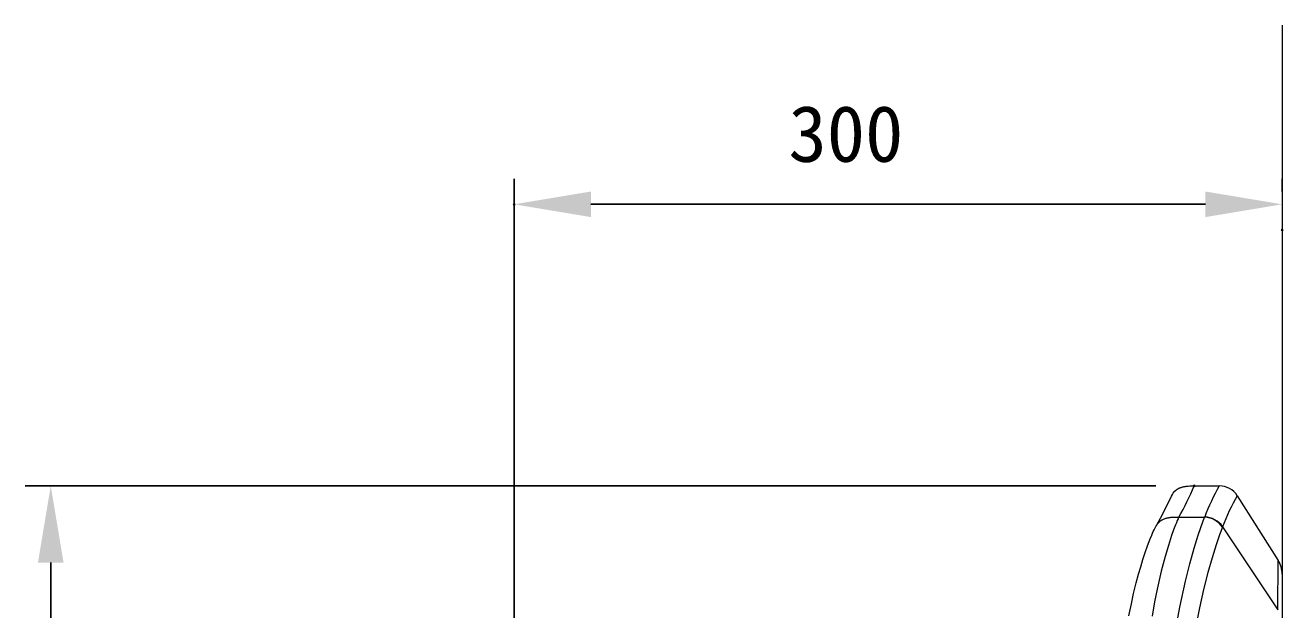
# Model space of a CAD drawing. Units: millimetres, scale not verified. Extents: x -203 to 203, y -143 to 143.
# Drawn here: x -162.1 to -112.97, y -1.84 to 21 of the extents above; entities that cross this region are included whole.
import ezdxf
from ezdxf.enums import TextEntityAlignment as Align

# ---------------------------------------------------------------- set-up
doc = ezdxf.new("R2010")
doc.units = ezdxf.units.MM
doc.header["$LTSCALE"] = 0.25
doc.header["$PDMODE"] = 32
doc.header["$PDSIZE"] = 0.05
for name, color, linetype, lineweight in [('0-1_DIMENSION_LINES$02_DIMENSI', 1, 'Continuous', 25), ('0-8_DIMENSION_LINES$03_LINES', 7, 'Continuous', 18), ('0-A_DIMENSION_LINES$04_SUB_LIN', 4, 'Continuous', 18)]:
    doc.layers.add(name, color=color, linetype=linetype, lineweight=lineweight)
doc.layers.add('0-2_DEFPOINTS', color=7, linetype='Continuous')
doc.styles.add('ＭＳ ゴシック', font='')
doc.styles.get('ＭＳ ゴシック').set_extended_font_data('MS Gothic')

# ---------------------------------------------------------------- blocks, each defined once
blk = doc.blocks.new('D40')
at = {"layer": '0-1_DIMENSION_LINES$02_DIMENSI', "color": 7}
for p, q in [((66.9999, 127.3854), (66.9999, 163.5)), ((97, 163), (97, 163.5)), ((94.0002, 162.5), (69.9997, 162.5))]:
    blk.add_line(p, q, dxfattribs=at)
for points in [[(69.9997, 163), (69.9997, 162), (66.9999, 162.5)], [(94.0002, 162), (94.0002, 163), (97, 162.5)]]:
    blk.add_solid(points, dxfattribs=at)
at = {"layer": '0-2_DEFPOINTS'}
for p in [(66.9999, 162.5), (97, 161.5), (66.9999, 125.8854)]:
    blk.add_point(p, dxfattribs=at)
at = {"layer": '0-1_DIMENSION_LINES$02_DIMENSI', "color": 7, "style": 'ＭＳ ゴシック'}
blk.add_text('300', height=2.199, dxfattribs=at).set_placement((77.7142, 163.5), align=Align.BOTTOM_LEFT)
blk = doc.blocks.new('D42')
at = {"layer": '0-1_DIMENSION_LINES$02_DIMENSI', "color": 7}
for p, q in [((92.0636, 151.5), (47.9, 151.5)), ((48.9, 148.5002), (48.9, 57.4998))]:
    blk.add_line(p, q, dxfattribs=at)
blk.add_solid([(49.4, 148.5002), (48.4, 148.5002), (48.9, 151.5)], dxfattribs=at)
at = {"layer": '0-2_DEFPOINTS'}
blk.add_point((93.5636, 151.5), dxfattribs=at)

msp = doc.modelspace()

# ---------------------------------------------------------------- linework, layer by layer
at = {"layer": '0-8_DIMENSION_LINES$03_LINES'}
for p, q in [((-113, 21), (-113, -94)), ((-116.9504, 2.9388), (-116.92, 2.9484)), ((-116.92, 2.9484), (-116.8894, 2.957)), ((-116.8894, 2.957), (-116.8619, 2.9638)), ((-116.8619, 2.9638), (-116.8343, 2.97)), ((-116.8343, 2.97), (-116.8066, 2.9755)), ((-116.8066, 2.9755), (-116.7788, 2.9803)), ((-116.7788, 2.9803), (-116.7509, 2.9845)), ((-116.7509, 2.9845), (-116.723, 2.9881)), ((-116.723, 2.9881), (-116.695, 2.9911)), ((-116.695, 2.9911), (-116.667, 2.9936)), ((-116.667, 2.9936), (-116.6095, 2.9971)), ((-116.6095, 2.9971), (-116.5519, 2.999)), ((-116.5519, 2.999), (-116.4364, 3)), ((-116.4364, 3), (-115.4465, 3)), ((-117.6815, 1.8757), (-117.3243, 2.5994)), ((-117.3243, 2.5994), (-117.2913, 2.6622)), ((-117.2913, 2.6622), (-117.2765, 2.6887)), ((-117.2765, 2.6887), (-117.263, 2.7117)), ((-117.263, 2.7117), (-117.2564, 2.7223)), ((-117.2564, 2.7223), (-117.2501, 2.7319)), ((-117.2501, 2.7319), (-117.2441, 2.7407)), ((-117.2441, 2.7407), (-117.2383, 2.7489)), ((-117.2383, 2.7489), (-117.2272, 2.7636)), ((-117.2272, 2.7636), (-117.2165, 2.7772)), ((-117.2156, 2.778), (-117.1691, 2.8185)), ((-117.1691, 2.8185), (-117.1572, 2.8283)), ((-117.1572, 2.8283), (-117.1451, 2.8378)), ((-117.1451, 2.8378), (-117.1329, 2.8471)), ((-117.1329, 2.8471), (-117.1204, 2.856)), ((-117.1204, 2.856), (-117.1074, 2.8648)), ((-117.1074, 2.8648), (-117.0941, 2.8732)), ((-117.0941, 2.8732), (-117.0806, 2.8813)), ((-117.0806, 2.8813), (-117.0668, 2.889)), ((-117.0668, 2.889), (-117.0529, 2.8963)), ((-117.0529, 2.8963), (-117.0387, 2.9033)), ((-117.0387, 2.9033), (-117.0243, 2.91)), ((-117.0243, 2.91), (-117.0098, 2.9164)), ((-117.0098, 2.9164), (-116.9952, 2.9224)), ((-116.9952, 2.9224), (-116.9803, 2.9282)), ((-116.9803, 2.9282), (-116.9654, 2.9336)), ((-116.9654, 2.9336), (-116.9504, 2.9388)), ((-114.7558, 2.6147), (-113.1553, 0.0886)), ((-117.9089, 1.4545), (-117.6815, 1.8757)), ((-118.1539, 0.9347), (-118.0939, 1.0794)), ((-118.0939, 1.0794), (-118.0641, 1.147)), ((-118.0641, 1.147), (-118.0347, 1.2108)), ((-118.0347, 1.2108), (-118.0017, 1.2784)), ((-118.0017, 1.2784), (-117.9042, 1.4626)), ((-118.3525, 0.3933), (-118.2604, 0.6563)), ((-118.2604, 0.6563), (-118.1539, 0.9347)), ((-118.5271, -0.1602), (-118.4404, 0.1235)), ((-118.4404, 0.1235), (-118.3525, 0.3933)), ((-118.6994, -0.7847), (-118.6119, -0.4568)), ((-118.6119, -0.4568), (-118.5271, -0.1602)), ((-113, -0.4466), (-113, -2.3522)), ((-118.8041, -1.2118), (-118.6994, -0.7847)), ((-118.8923, -1.6096), (-118.8041, -1.2118)), ((-118.9859, -2.0835), (-118.8923, -1.6096))]:
    msp.add_line(p, q, dxfattribs=at)
for centre, radius, start, end in [((-115.4552, 2.1728), 0.8272, 32.26213, 90.09702), ((-113.9968, -0.4457), 0.9968, 359.94611, 32.41304)]:
    msp.add_arc(centre, radius, start, end, dxfattribs=at)
at = {"layer": '0-A_DIMENSION_LINES$04_SUB_LIN'}
for p, q in [((-117.9026, 1.4613), (-117.8656, 1.5148)), ((-117.8656, 1.5148), (-117.8527, 1.5322)), ((-117.8527, 1.5322), (-117.8395, 1.5492)), ((-117.8395, 1.5492), (-117.8327, 1.5575)), ((-117.8327, 1.5575), (-117.8257, 1.5657)), ((-117.8257, 1.5657), (-117.8186, 1.5738)), ((-117.8186, 1.5738), (-117.8113, 1.5816)), ((-117.8113, 1.5816), (-117.8039, 1.5894)), ((-117.8039, 1.5894), (-117.7962, 1.5969)), ((-117.7962, 1.5969), (-117.7877, 1.6048)), ((-117.7877, 1.6048), (-117.7789, 1.6125)), ((-117.7789, 1.6125), (-117.77, 1.62)), ((-117.77, 1.62), (-117.7608, 1.6273)), ((-117.7608, 1.6273), (-117.7514, 1.6343)), ((-117.7514, 1.6343), (-117.7419, 1.6412)), ((-117.7419, 1.6412), (-117.7321, 1.6478)), ((-117.7321, 1.6478), (-117.7222, 1.6542)), ((-117.7222, 1.6542), (-117.7121, 1.6605)), ((-117.7121, 1.6605), (-117.7019, 1.6665)), ((-117.7019, 1.6665), (-117.6915, 1.6723)), ((-117.6915, 1.6723), (-117.6811, 1.678)), ((-117.6811, 1.678), (-117.6705, 1.6834)), ((-117.6705, 1.6834), (-117.6598, 1.6887)), ((-117.6598, 1.6887), (-117.6381, 1.6986)), ((-117.6381, 1.6986), (-117.6151, 1.7084)), ((-117.6151, 1.7084), (-117.5917, 1.7173)), ((-117.5917, 1.7173), (-117.5681, 1.7255)), ((-117.5681, 1.7255), (-117.5442, 1.733)), ((-117.5442, 1.733), (-117.5201, 1.7398)), ((-117.5201, 1.7398), (-117.4958, 1.746)), ((-117.4958, 1.746), (-117.4714, 1.7515)), ((-117.4714, 1.7515), (-117.4467, 1.7564)), ((-117.4467, 1.7564), (-117.4213, 1.7608)), ((-117.4213, 1.7608), (-117.3958, 1.7646)), ((-117.3958, 1.7646), (-117.3701, 1.7679)), ((-117.3701, 1.7679), (-117.3444, 1.7706)), ((-117.3444, 1.7706), (-117.3186, 1.7728)), ((-117.3186, 1.7728), (-117.2927, 1.7745)), ((-117.2927, 1.7745), (-117.2408, 1.7766)), ((-117.1693, 1.4746), (-117.2414, 1.2858)), ((-117.2408, 1.7766), (-117.1895, 1.7772)), ((-117.1895, 1.7772), (-117.0352, 1.7734)), ((-117.1335, 1.5617), (-117.1693, 1.4746)), ((-117.0991, 1.6407), (-117.1335, 1.5617)), ((-117.0668, 1.7094), (-117.0991, 1.6407)), ((-117.0352, 1.7734), (-117.0668, 1.7094)), ((-117.0352, 1.7734), (-116.0317, 1.7734)), ((-116.179, 1.3765), (-116.0317, 1.7734)), ((-116.0317, 1.7734), (-116.0267, 1.7858)), ((-117.3206, 1.0605), (-117.4477, 0.6643)), ((-117.2414, 1.2858), (-117.3206, 1.0605)), ((-116.4421, 0.5593), (-116.2826, 1.0712)), ((-116.2826, 1.0712), (-116.179, 1.3765)), ((-115.4437, 1.0917), (-115.583, 0.6916)), ((-115.3319, 1.3866), (-115.4437, 1.0917)), ((-115.3264, 1.4002), (-115.3319, 1.3866)), ((-115.3264, 1.4002), (-113.1684, -1.8446)), ((-117.4477, 0.6643), (-117.5714, 0.2396)), ((-116.609, -0.0419), (-116.4421, 0.5593)), ((-115.583, 0.6916), (-115.7401, 0.1927)), ((-117.5714, 0.2396), (-117.7229, -0.3373)), ((-115.7401, 0.1927), (-115.9038, -0.3871)), ((-113.1684, -1.8446), (-113.1553, 0.0886)), ((-117.7229, -0.3373), (-117.8834, -1.0312)), ((-116.7774, -0.7231), (-116.609, -0.0419)), ((-115.9038, -0.3871), (-116.0698, -1.0452)), ((-116.9972, -1.7355), (-116.7774, -0.7231)), ((-117.8834, -1.0312), (-117.9847, -1.5305)), ((-116.0698, -1.0452), (-116.2314, -1.7645)), ((-117.9847, -1.5305), (-118.0846, -2.0932)), ((-117.2552, -3.1593), (-116.9972, -1.7355)), ((-116.2314, -1.7645), (-116.385, -2.5337))]:
    msp.add_line(p, q, dxfattribs=at)
for centre, radius, start, end in [((-129.1495, 8.4468), 13.8308, 331.1512, 336.80789), ((-108.2201, -1.139), 8.3366, 150.23206, 159.46149), ((-107.4476, -1.5623), 8.4173, 150.25177, 159.39365), ((-116.057, 0.9011), 0.8727, 33.7999, 88.33404), ((-116.0499, 0.9148), 0.8712, 33.85441, 88.47415)]:
    msp.add_arc(centre, radius, start, end, dxfattribs=at)

# ---------------------------------------------------------------- block references
at = {"layer": '0-1_DIMENSION_LINES$02_DIMENSI'}
for name in ['D40', 'D42']:
    msp.add_blockref(name, (-210, -148.5), dxfattribs=at)

doc.saveas('drawing.dxf')
